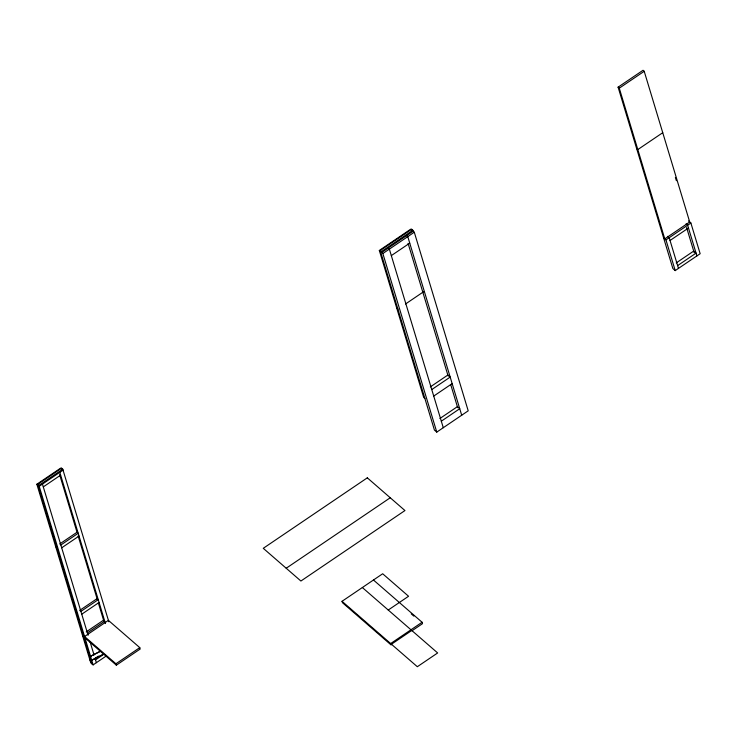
<?xml version="1.0" encoding="UTF-8"?>
<svg xmlns="http://www.w3.org/2000/svg" width="737" height="737" viewBox="0 0 737 737"><rect width="100%" height="100%" fill="white"/><g stroke="black" fill="none" stroke-linecap="round" stroke-linejoin="round"><path stroke-width="1.11" d="M618.103 87.159L643.033 70.282L644.212 71.296L689.703 221.994L664.774 238.88L619.283 88.182L618.103 87.159L672.872 268.554L675.221 270.599L700.15 253.712L690.882 223.016L688.533 220.971M424.871 398.441L423.692 397.418L379.325 250.451L410.758 229.161L411.928 230.184L411.651 229.253L380.218 250.543L434.425 430.067L436.774 432.112L468.207 410.822L414.286 232.219L412.72 230.856M619.283 88.182L644.212 71.296M106.414 655.884L93.12 664.885L90.771 662.839L36.85 484.246L60.692 468.096L61.871 469.119L61.595 468.188L37.744 484.338L91.95 663.862M412.831 230.276L413.107 231.197L381.674 252.496L381.397 251.566L412.831 230.276L411.651 229.253M93.12 664.885L38.923 485.361L62.765 469.211L61.595 468.188M63.05 470.142L39.199 486.291L36.85 484.246M436.774 432.112L382.853 253.519L414.286 232.219M43.299 486.881L60.637 475.135M391.319 255.619L409.744 243.136M405.534 303.985L423.628 291.723M662.747 132.697L637.818 149.574L636.639 148.561M59.669 543.998L77.016 532.243L78.196 533.266L60.849 545.012M61.696 547.803L79.034 536.057M81.743 614.207L99.08 602.461M430.334 386.897L447.838 375.041L450.187 377.086L431.762 389.569M433.725 396.082L452.159 383.599M86.211 631.895L103.558 620.149L104.728 621.171L87.39 632.917M675.221 270.599L665.953 239.903L690.882 223.016M670.044 240.483L688.478 228.009M439.878 418.524L457.382 406.667L459.741 408.713L441.316 421.195M676.197 262.934L693.701 251.077L696.06 253.123L677.635 265.606M94.354 658.869L98.445 656.105M95.534 659.891L103.751 654.327L91.72 660.241L103.41 654.161M115.93 663.779L139.772 647.63L108.403 620.37L84.562 636.519L115.93 663.779L116.354 665.17L140.196 649.021L139.772 647.63M286.205 568.245L390.251 497.761M373.466 580.01L422.089 622.258L390.665 643.548L391.08 644.949L342.456 602.691L342.032 601.3L382.678 573.764L408.565 596.261L388.242 610.024M391.448 644.23L411.771 630.467M412.038 630.752L422.513 623.659L422.089 622.258M100.112 651.259L90.531 656.289L100.472 651.379M686.064 223.855L687.63 225.218L696.898 255.914M667.639 236.337L669.205 237.701L678.473 268.397M663.604 237.858L665.953 239.903M406.216 235.269L407.782 236.632L461.703 415.226M387.791 247.743L389.357 249.106L443.278 427.709M380.218 250.543L381.397 251.566M379.325 250.451L382.853 253.519M396.736 308.121L397.916 309.144M411.228 613.847L413.835 616.114M362.355 587.536L437.649 652.954L417.326 666.718L342.032 601.3M37.744 484.338L38.923 485.361M55.662 546.568L56.841 547.591M82.627 635.865L83.806 636.888M84.976 637.91L116.354 665.17M89.932 660.057L91.102 661.071M675.378 177.405L676.363 180.676M686.598 227.558L694.217 252.773M408.077 243.348L448.105 375.925M450.749 384.696L457.695 407.699M62.765 469.211L108.827 621.761M59.798 472.343L105.446 623.548M59.614 474.61L77.145 532.676M78.14 535.965L97.321 599.513M98.316 602.802L103.945 621.429M42.451 484.089L88.108 635.294M90.089 641.872L94.06 655.018M95.055 658.307L96.372 662.683M97.063 598.647L79.716 610.393L80.895 611.415L98.242 599.669L97.063 598.647M367.312 477.834L263.266 548.31L300.908 581.023L404.954 510.548L367.312 477.834"/></g></svg>
